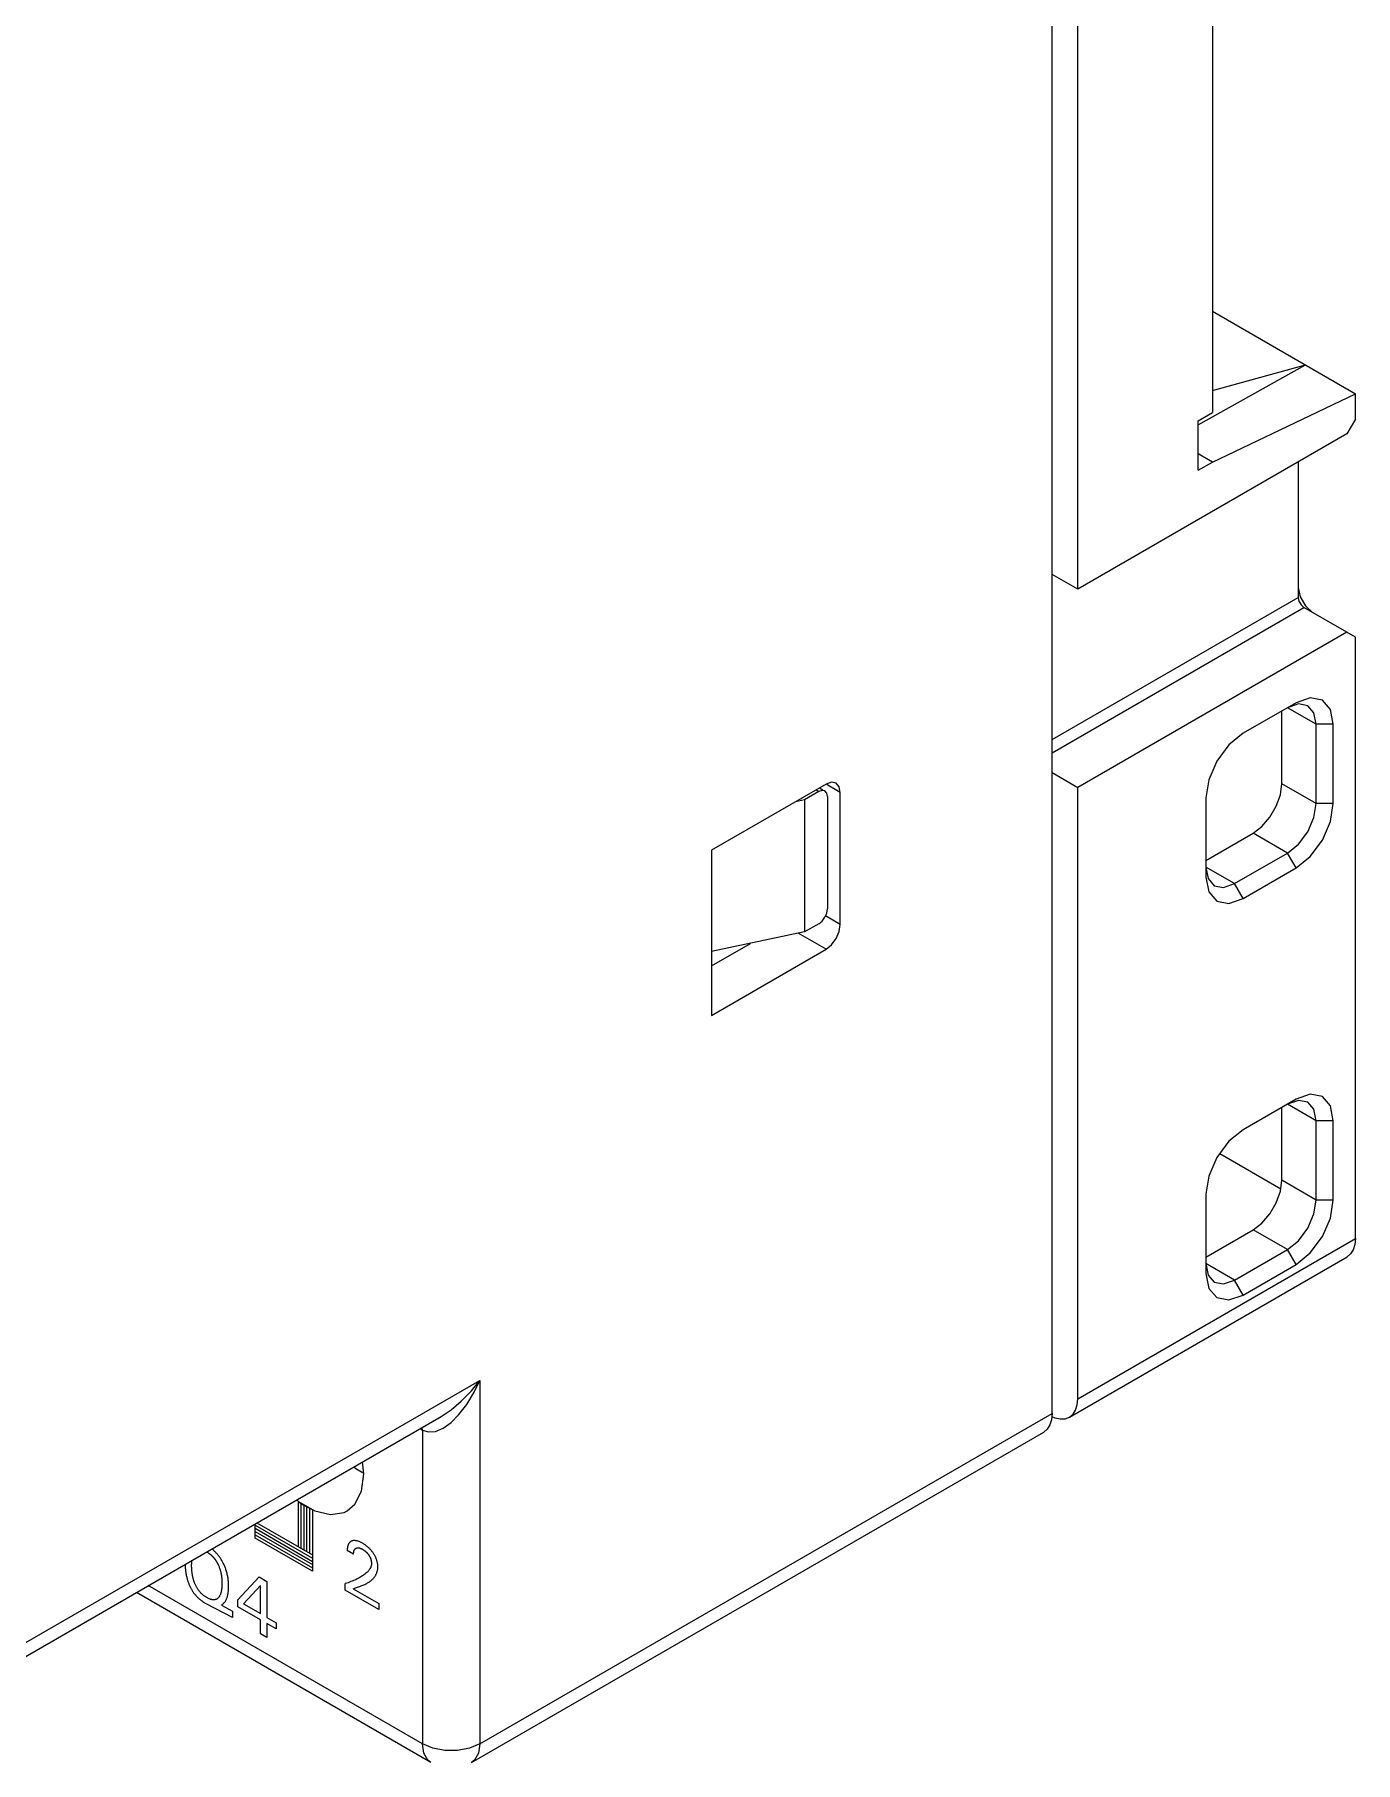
# Model space of a CAD drawing. Extents: x 0 to 420, y 0 to 297.
# Drawn here: x 197.84 to 230.48, y 130.1 to 172.8 of the extents above; entities that cross this region are included whole.
import ezdxf

# ---------------------------------------------------------------- set-up
doc = ezdxf.new("R2010")
doc.units = 0
doc.header["$LTSCALE"] = 23.1
doc.layers.add('40000_ISO', color=7, linetype='CONTINUOUS')

msp = doc.modelspace()

# ---------------------------------------------------------------- linework, layer by layer
at = {"layer": '40000_ISO', "color": 7, "linetype": 'CONTINUOUS'}
for p, q in [((222.98, 138.723), (222.98, 210.575)), ((223.616, 159.095), (223.616, 190.122)), ((226.94, 189.264), (226.94, 163.463)), ((226.94, 165.963), (230.475, 163.922)), ((226.586, 163.157), (229.238, 164.637)), ((226.94, 164.003), (229.238, 164.637)), ((226.94, 162.238), (230.475, 163.922)), ((230.475, 163.3), (230.475, 163.922)), ((226.586, 163.259), (226.94, 163.463)), ((226.586, 162.034), (226.586, 163.259)), ((230.475, 163.3), (230.263, 162.932)), ((230.263, 162.932), (223.616, 159.095)), ((226.94, 162.238), (226.586, 162.442)), ((226.586, 162.034), (226.94, 162.238)), ((229.061, 162.238), (229.061, 158.89)), ((223.616, 159.095), (222.98, 159.462)), ((222.98, 155.38), (229.061, 158.89)), ((229.061, 159.135), (229.108, 158.904)), ((229.061, 158.89), (229.08, 158.798)), ((229.108, 158.904), (229.238, 158.68)), ((222.98, 155.053), (229.202, 158.646)), ((229.08, 158.798), (229.132, 158.708)), ((229.132, 158.708), (229.202, 158.646)), ((230.263, 158.033), (229.202, 158.646)), ((229.238, 158.68), (229.414, 158.523)), ((230.263, 158.033), (223.616, 154.196)), ((230.475, 157.911), (230.263, 158.033)), ((230.475, 143.05), (230.475, 157.911)), ((229.008, 156.288), (227.7, 155.533)), ((229.36, 156.41), (229.008, 156.288)), ((229.658, 156.352), (229.36, 156.41)), ((229.857, 156.123), (229.658, 156.352)), ((228.654, 154.287), (228.654, 156.084)), ((229.066, 156.259), (228.796, 156.165)), ((229.503, 155.757), (228.796, 156.165)), ((229.296, 156.215), (229.066, 156.259)), ((229.449, 156.039), (229.296, 156.215)), ((229.503, 155.757), (229.449, 156.039)), ((229.927, 155.757), (229.857, 156.123)), ((227.7, 155.533), (227.348, 155.249)), ((229.927, 155.757), (229.503, 155.757)), ((229.503, 153.798), (229.503, 155.757)), ((229.927, 153.798), (229.927, 155.757)), ((227.348, 155.249), (227.05, 154.846)), ((227.05, 154.846), (226.85, 154.387)), ((217.394, 154.277), (214.565, 152.644)), ((217.234, 154.185), (217.314, 154.139)), ((217.529, 154.324), (217.394, 154.277)), ((217.747, 154.073), (217.394, 154.277)), ((217.644, 154.302), (217.529, 154.324)), ((217.72, 154.214), (217.644, 154.302)), ((217.747, 154.073), (217.72, 154.214)), ((222.98, 154.563), (223.616, 154.196)), ((223.616, 139.09), (223.616, 154.196)), ((226.85, 154.387), (226.78, 153.94)), ((228.62, 154.015), (228.654, 154.287)), ((229.503, 153.798), (228.654, 154.287)), ((216.863, 153.89), (216.64, 153.842)), ((217.217, 154.094), (216.863, 153.89)), ((216.863, 153.89), (216.863, 150.624)), ((217.146, 154.134), (217.217, 154.094)), ((217.298, 154.122), (217.217, 154.094)), ((217.367, 154.109), (217.298, 154.122)), ((217.413, 154.056), (217.367, 154.109)), ((217.429, 153.971), (217.413, 154.056)), ((217.429, 153.971), (217.429, 151.195)), ((217.747, 150.807), (217.747, 154.073)), ((226.78, 153.94), (226.78, 151.981)), ((228.363, 153.459), (228.519, 153.73)), ((228.519, 153.73), (228.62, 154.015)), ((229.449, 153.454), (229.503, 153.798)), ((229.927, 153.798), (229.503, 153.798)), ((229.857, 153.351), (229.927, 153.798)), ((228.166, 153.229), (228.363, 153.459)), ((229.296, 153.101), (229.449, 153.454)), ((229.658, 152.892), (229.857, 153.351)), ((226.78, 152.389), (227.947, 153.063)), ((227.947, 153.063), (228.166, 153.229)), ((228.796, 152.573), (227.947, 153.063)), ((229.066, 152.791), (229.296, 153.101)), ((229.36, 152.489), (229.658, 152.892)), ((214.565, 152.644), (214.565, 148.562)), ((227.488, 151.818), (228.796, 152.573)), ((228.796, 152.573), (229.066, 152.791)), ((229.008, 152.205), (228.796, 152.573)), ((229.008, 152.205), (229.36, 152.489)), ((227.488, 151.818), (226.78, 152.226)), ((226.78, 152.226), (226.834, 151.944)), ((227.7, 151.45), (229.008, 152.205)), ((226.78, 151.981), (226.85, 151.615)), ((226.834, 151.944), (226.988, 151.768)), ((226.85, 151.615), (227.05, 151.386)), ((226.988, 151.768), (227.217, 151.723)), ((227.217, 151.723), (227.488, 151.818)), ((227.7, 151.45), (227.488, 151.818)), ((217.413, 151.092), (217.429, 151.195)), ((227.05, 151.386), (227.348, 151.328)), ((227.348, 151.328), (227.7, 151.45)), ((217.217, 150.828), (216.863, 150.624)), ((217.217, 150.828), (217.298, 150.893)), ((217.298, 150.893), (217.367, 150.986)), ((217.367, 150.986), (217.413, 151.092)), ((217.747, 150.807), (217.381, 151.019)), ((217.72, 150.635), (217.747, 150.807)), ((216.863, 150.624), (214.565, 150.138)), ((214.565, 149.787), (215.525, 150.341)), ((217.394, 150.195), (216.708, 150.591)), ((217.529, 150.304), (217.644, 150.459)), ((217.644, 150.459), (217.72, 150.635)), ((214.565, 148.562), (217.394, 150.195)), ((217.394, 150.195), (217.529, 150.304)), ((229.008, 146.49), (227.7, 145.735)), ((229.36, 146.612), (229.008, 146.49)), ((229.658, 146.554), (229.36, 146.612)), ((229.857, 146.325), (229.658, 146.554)), ((228.654, 144.489), (228.654, 146.286)), ((229.066, 146.461), (228.796, 146.367)), ((229.503, 145.959), (228.796, 146.367)), ((229.296, 146.417), (229.066, 146.461)), ((229.449, 146.241), (229.296, 146.417)), ((229.503, 145.959), (229.449, 146.241)), ((229.927, 145.959), (229.857, 146.325)), ((227.7, 145.735), (227.348, 145.451)), ((229.927, 145.959), (229.503, 145.959)), ((229.503, 144), (229.503, 145.959)), ((229.927, 144), (229.927, 145.959)), ((227.348, 145.451), (227.05, 145.048)), ((227.05, 145.048), (226.85, 144.589)), ((227.124, 145.148), (228.628, 144.28)), ((226.85, 144.589), (226.78, 144.142)), ((228.62, 144.217), (228.654, 144.489)), ((229.503, 144), (228.654, 144.489)), ((226.78, 144.142), (226.78, 142.183)), ((228.363, 143.661), (228.519, 143.932)), ((228.519, 143.932), (228.62, 144.217)), ((229.449, 143.656), (229.503, 144)), ((229.927, 144), (229.503, 144)), ((229.857, 143.553), (229.927, 144)), ((228.166, 143.431), (228.363, 143.661)), ((229.296, 143.303), (229.449, 143.656)), ((229.658, 143.094), (229.857, 143.553)), ((223.616, 139.09), (230.475, 143.05)), ((226.78, 142.591), (227.947, 143.265)), ((227.947, 143.265), (228.166, 143.431)), ((228.796, 142.775), (227.947, 143.265)), ((229.066, 142.993), (229.296, 143.303)), ((229.36, 142.691), (229.658, 143.094)), ((230.475, 143.05), (230.461, 142.899)), ((227.488, 142.02), (228.796, 142.775)), ((228.796, 142.775), (229.066, 142.993)), ((229.008, 142.407), (228.796, 142.775)), ((229.008, 142.407), (229.36, 142.691)), ((230.356, 142.666), (230.268, 142.593)), ((230.421, 142.769), (230.356, 142.666)), ((230.461, 142.899), (230.421, 142.769)), ((223.409, 138.633), (230.268, 142.593)), ((227.488, 142.02), (226.78, 142.428)), ((226.78, 142.428), (226.834, 142.146)), ((227.7, 141.652), (229.008, 142.407)), ((226.78, 142.183), (226.85, 141.817)), ((226.834, 142.146), (226.988, 141.97)), ((226.85, 141.817), (227.05, 141.588)), ((226.988, 141.97), (227.217, 141.925)), ((227.217, 141.925), (227.488, 142.02)), ((227.7, 141.652), (227.488, 142.02)), ((227.05, 141.588), (227.348, 141.53)), ((227.348, 141.53), (227.7, 141.652)), ((196.605, 132.477), (208.838, 139.54)), ((208.382, 139.028), (208.631, 139.285)), ((208.516, 138.95), (208.696, 139.247)), ((208.631, 139.285), (208.838, 139.54)), ((208.696, 139.247), (208.838, 139.54)), ((208.838, 139.54), (208.838, 130.558)), ((207.881, 138.649), (208.127, 138.813)), ((208.127, 138.813), (208.382, 139.028)), ((208.324, 138.699), (208.516, 138.95)), ((223.497, 138.706), (223.562, 138.809)), ((223.562, 138.809), (223.603, 138.939)), ((223.603, 138.939), (223.616, 139.09)), ((196.398, 132.019), (207.881, 138.649)), ((207.423, 138.315), (207.411, 138.378)), ((207.742, 138.281), (207.931, 138.361)), ((207.931, 138.361), (208.128, 138.502)), ((208.128, 138.502), (208.324, 138.699)), ((208.838, 130.558), (222.98, 138.723)), ((222.926, 138.442), (222.861, 138.338)), ((222.966, 138.571), (222.926, 138.442)), ((222.98, 138.723), (222.966, 138.571)), ((222.973, 138.652), (223.047, 138.618)), ((223.047, 138.618), (223.18, 138.588)), ((223.18, 138.588), (223.302, 138.593)), ((223.302, 138.593), (223.409, 138.633)), ((223.409, 138.633), (223.497, 138.706)), ((207.363, 138.35), (207.423, 138.315)), ((207.423, 138.315), (207.423, 130.558)), ((207.423, 138.315), (207.57, 138.267)), ((207.57, 138.267), (207.742, 138.281)), ((208.631, 130.1), (222.773, 138.265)), ((222.861, 138.338), (222.773, 138.265)), ((205.974, 137.233), (205.94, 137.528)), ((205.728, 137.406), (205.773, 137.366)), ((205.773, 137.366), (205.972, 137.251)), ((205.917, 136.806), (205.974, 137.233)), ((205.749, 136.48), (205.917, 136.806)), ((204.314, 136.59), (204.358, 136.549)), ((204.348, 136.552), (204.402, 136.514)), ((204.348, 136.552), (204.348, 135.437)), ((204.358, 136.549), (204.761, 136.317)), ((204.402, 136.514), (204.461, 136.475)), ((204.418, 136.501), (204.418, 135.396)), ((204.461, 136.475), (204.52, 136.439)), ((204.489, 136.46), (204.489, 135.355)), ((204.52, 136.439), (204.579, 136.406)), ((204.56, 136.419), (204.56, 135.314)), ((204.579, 136.406), (204.638, 136.376)), ((204.63, 136.378), (204.63, 135.273)), ((204.638, 136.376), (204.701, 136.348)), ((204.701, 136.348), (204.701, 134.824)), ((204.761, 136.317), (205.147, 136.225)), ((205.147, 136.225), (205.486, 136.281)), ((205.486, 136.281), (205.559, 136.317)), ((205.559, 136.317), (205.749, 136.48)), ((203.287, 135.641), (203.287, 135.997)), ((203.287, 135.967), (204.701, 135.151)), ((203.287, 135.886), (204.701, 135.069)), ((203.287, 135.804), (204.701, 134.988)), ((203.332, 136.023), (204.701, 135.232)), ((202.236, 135.361), (202.214, 135.378)), ((203.287, 135.722), (204.701, 134.906)), ((204.701, 134.824), (203.287, 135.641)), ((205.565, 135.378), (205.564, 135.37)), ((205.564, 135.37), (205.564, 135.363)), ((205.566, 135.393), (205.565, 135.385)), ((205.565, 135.385), (205.565, 135.378)), ((205.567, 135.4), (205.566, 135.393)), ((205.568, 135.408), (205.567, 135.4)), ((205.569, 135.415), (205.568, 135.408)), ((205.57, 135.422), (205.569, 135.415)), ((205.571, 135.429), (205.57, 135.422)), ((205.573, 135.436), (205.571, 135.429)), ((205.574, 135.443), (205.573, 135.436)), ((205.576, 135.449), (205.574, 135.443)), ((205.577, 135.455), (205.576, 135.449)), ((205.579, 135.461), (205.577, 135.455)), ((205.581, 135.467), (205.579, 135.461)), ((205.583, 135.473), (205.581, 135.467)), ((205.585, 135.478), (205.583, 135.473)), ((205.587, 135.484), (205.585, 135.478)), ((205.59, 135.489), (205.587, 135.484)), ((205.592, 135.494), (205.59, 135.489)), ((205.595, 135.499), (205.592, 135.494)), ((205.597, 135.504), (205.595, 135.499)), ((205.6, 135.509), (205.597, 135.504)), ((205.603, 135.513), (205.6, 135.509)), ((205.606, 135.518), (205.603, 135.513)), ((205.609, 135.522), (205.606, 135.518)), ((205.612, 135.527), (205.609, 135.522)), ((205.615, 135.53), (205.612, 135.527)), ((205.618, 135.534), (205.615, 135.53)), ((205.622, 135.538), (205.618, 135.534)), ((205.625, 135.541), (205.622, 135.538)), ((205.629, 135.544), (205.625, 135.541)), ((205.632, 135.547), (205.629, 135.544)), ((205.636, 135.55), (205.632, 135.547)), ((205.64, 135.553), (205.636, 135.55)), ((205.644, 135.556), (205.64, 135.553)), ((205.648, 135.559), (205.644, 135.556)), ((205.652, 135.561), (205.648, 135.559)), ((205.656, 135.564), (205.652, 135.561)), ((205.66, 135.566), (205.656, 135.564)), ((205.664, 135.568), (205.66, 135.566)), ((205.668, 135.57), (205.664, 135.568)), ((205.673, 135.572), (205.668, 135.57)), ((205.684, 135.576), (205.673, 135.572)), ((205.696, 135.579), (205.684, 135.576)), ((205.709, 135.582), (205.696, 135.579)), ((205.722, 135.583), (205.709, 135.582)), ((205.735, 135.584), (205.722, 135.583)), ((205.748, 135.584), (205.735, 135.584)), ((205.744, 135.36), (205.747, 135.365)), ((205.747, 135.365), (205.75, 135.369)), ((205.762, 135.583), (205.748, 135.584)), ((205.75, 135.369), (205.753, 135.373)), ((205.753, 135.373), (205.756, 135.377)), ((205.756, 135.377), (205.76, 135.38)), ((205.76, 135.38), (205.764, 135.383)), ((205.777, 135.581), (205.762, 135.583)), ((205.764, 135.383), (205.768, 135.386)), ((205.768, 135.386), (205.772, 135.389)), ((205.772, 135.389), (205.776, 135.392)), ((205.776, 135.392), (205.78, 135.394)), ((205.792, 135.578), (205.777, 135.581)), ((205.78, 135.394), (205.786, 135.397)), ((205.786, 135.397), (205.791, 135.399)), ((205.791, 135.399), (205.796, 135.401)), ((205.807, 135.575), (205.792, 135.578)), ((205.796, 135.401), (205.802, 135.402)), ((205.802, 135.402), (205.808, 135.403)), ((205.822, 135.571), (205.807, 135.575)), ((205.808, 135.403), (205.813, 135.404)), ((205.813, 135.404), (205.819, 135.405)), ((205.819, 135.405), (205.825, 135.405)), ((205.837, 135.566), (205.822, 135.571)), ((205.825, 135.405), (205.832, 135.405)), ((205.832, 135.405), (205.838, 135.405)), ((205.855, 135.559), (205.837, 135.566)), ((205.838, 135.405), (205.845, 135.404)), ((205.845, 135.404), (205.852, 135.403)), ((205.852, 135.403), (205.858, 135.402)), ((205.872, 135.552), (205.855, 135.559)), ((205.858, 135.402), (205.865, 135.4)), ((205.865, 135.4), (205.872, 135.398)), ((205.889, 135.544), (205.872, 135.552)), ((205.872, 135.398), (205.879, 135.396)), ((205.879, 135.396), (205.887, 135.393)), ((205.887, 135.393), (205.894, 135.391)), ((205.906, 135.536), (205.889, 135.544)), ((205.894, 135.391), (205.902, 135.387)), ((205.902, 135.387), (205.91, 135.384)), ((205.924, 135.527), (205.906, 135.536)), ((205.91, 135.384), (205.918, 135.38)), ((205.918, 135.38), (205.925, 135.376)), ((205.941, 135.517), (205.924, 135.527)), ((205.925, 135.376), (205.933, 135.372)), ((205.933, 135.372), (205.941, 135.368)), ((205.958, 135.507), (205.941, 135.517)), ((205.941, 135.368), (205.95, 135.362)), ((205.975, 135.497), (205.958, 135.507)), ((205.992, 135.485), (205.975, 135.497)), ((206.009, 135.474), (205.992, 135.485)), ((206.026, 135.462), (206.009, 135.474)), ((206.042, 135.449), (206.026, 135.462)), ((206.057, 135.437), (206.042, 135.449)), ((206.072, 135.424), (206.057, 135.437)), ((206.087, 135.411), (206.072, 135.424)), ((206.101, 135.397), (206.087, 135.411)), ((206.116, 135.383), (206.101, 135.397)), ((206.13, 135.369), (206.116, 135.383)), ((206.143, 135.354), (206.13, 135.369)), ((201.555, 134.997), (201.556, 134.973)), ((201.556, 134.973), (201.557, 134.949)), ((201.557, 134.949), (201.559, 134.924)), ((201.719, 134.991), (201.72, 135.007)), ((201.719, 134.976), (201.719, 134.991)), ((201.719, 134.96), (201.719, 134.976)), ((201.719, 134.945), (201.719, 134.96)), ((201.719, 134.93), (201.719, 134.945)), ((201.72, 135.022), (201.721, 135.037)), ((201.72, 135.007), (201.72, 135.022)), ((201.721, 135.037), (201.722, 135.052)), ((201.722, 135.052), (201.724, 135.067)), ((201.724, 135.067), (201.725, 135.082)), ((201.725, 135.082), (201.727, 135.096)), ((202.088, 135.305), (202.093, 135.302)), ((202.093, 135.302), (202.101, 135.298)), ((202.101, 135.298), (202.108, 135.293)), ((202.108, 135.293), (202.116, 135.288)), ((202.116, 135.288), (202.123, 135.283)), ((202.123, 135.283), (202.131, 135.278)), ((202.131, 135.278), (202.139, 135.273)), ((202.139, 135.273), (202.146, 135.268)), ((202.146, 135.268), (202.154, 135.262)), ((202.154, 135.262), (202.161, 135.257)), ((202.161, 135.257), (202.169, 135.251)), ((202.169, 135.251), (202.176, 135.245)), ((202.176, 135.245), (202.184, 135.239)), ((202.184, 135.239), (202.191, 135.233)), ((202.191, 135.233), (202.199, 135.227)), ((202.199, 135.227), (202.206, 135.22)), ((202.206, 135.22), (202.213, 135.213)), ((202.213, 135.213), (202.22, 135.207)), ((202.22, 135.207), (202.226, 135.201)), ((202.226, 135.201), (202.232, 135.195)), ((202.232, 135.195), (202.238, 135.189)), ((202.257, 135.343), (202.236, 135.361)), ((202.238, 135.189), (202.244, 135.183)), ((202.244, 135.183), (202.25, 135.176)), ((202.25, 135.176), (202.256, 135.17)), ((202.256, 135.17), (202.262, 135.163)), ((202.271, 135.33), (202.257, 135.343)), ((202.262, 135.163), (202.268, 135.156)), ((202.268, 135.156), (202.273, 135.15)), ((202.285, 135.317), (202.271, 135.33)), ((202.273, 135.15), (202.279, 135.143)), ((202.279, 135.143), (202.285, 135.136)), ((202.299, 135.303), (202.285, 135.317)), ((202.285, 135.136), (202.29, 135.128)), ((202.29, 135.128), (202.296, 135.121)), ((202.296, 135.121), (202.301, 135.114)), ((202.313, 135.289), (202.299, 135.303)), ((202.301, 135.114), (202.306, 135.106)), ((202.306, 135.106), (202.311, 135.099)), ((202.311, 135.099), (202.317, 135.091)), ((202.327, 135.275), (202.313, 135.289)), ((202.317, 135.091), (202.322, 135.083)), ((202.322, 135.083), (202.327, 135.075)), ((202.341, 135.26), (202.327, 135.275)), ((202.327, 135.075), (202.332, 135.068)), ((202.332, 135.068), (202.336, 135.059)), ((202.336, 135.059), (202.341, 135.051)), ((202.354, 135.245), (202.341, 135.26)), ((202.341, 135.051), (202.346, 135.043)), ((202.346, 135.043), (202.35, 135.035)), ((202.35, 135.035), (202.355, 135.027)), ((202.367, 135.229), (202.354, 135.245)), ((202.355, 135.027), (202.359, 135.018)), ((202.359, 135.018), (202.363, 135.01)), ((202.363, 135.01), (202.368, 135.002)), ((202.38, 135.213), (202.367, 135.229)), ((202.368, 135.002), (202.372, 134.993)), ((202.372, 134.993), (202.376, 134.985)), ((202.376, 134.985), (202.379, 134.976)), ((202.379, 134.976), (202.383, 134.968)), ((202.393, 135.197), (202.38, 135.213)), ((202.383, 134.968), (202.387, 134.959)), ((202.387, 134.959), (202.395, 134.94)), ((202.405, 135.181), (202.393, 135.197)), ((202.395, 134.94), (202.402, 134.921)), ((202.417, 135.164), (202.405, 135.181)), ((202.428, 135.147), (202.417, 135.164)), ((202.44, 135.13), (202.428, 135.147)), ((202.451, 135.113), (202.44, 135.13)), ((202.461, 135.095), (202.451, 135.113)), ((202.472, 135.078), (202.461, 135.095)), ((202.482, 135.06), (202.472, 135.078)), ((202.492, 135.041), (202.482, 135.06)), ((202.501, 135.023), (202.492, 135.041)), ((202.511, 135.003), (202.501, 135.023)), ((202.52, 134.984), (202.511, 135.003)), ((202.529, 134.964), (202.52, 134.984)), ((202.537, 134.944), (202.529, 134.964)), ((202.545, 134.924), (202.537, 134.944)), ((205.564, 135.363), (205.564, 135.355)), ((205.564, 135.355), (205.564, 135.347)), ((205.564, 135.347), (205.564, 135.339)), ((205.72, 135.249), (205.564, 135.339)), ((205.72, 135.276), (205.721, 135.284)), ((205.72, 135.267), (205.72, 135.276)), ((205.72, 135.258), (205.72, 135.267)), ((205.72, 135.249), (205.72, 135.258)), ((205.721, 135.284), (205.722, 135.292)), ((205.722, 135.292), (205.723, 135.301)), ((205.723, 135.301), (205.725, 135.309)), ((205.725, 135.309), (205.726, 135.316)), ((205.726, 135.316), (205.728, 135.322)), ((205.728, 135.322), (205.73, 135.328)), ((205.73, 135.328), (205.732, 135.334)), ((205.732, 135.334), (205.734, 135.34)), ((205.734, 135.34), (205.736, 135.345)), ((205.736, 135.345), (205.738, 135.35)), ((205.738, 135.35), (205.741, 135.355)), ((205.741, 135.355), (205.744, 135.36)), ((205.95, 135.362), (205.958, 135.357)), ((205.958, 135.357), (205.967, 135.351)), ((205.967, 135.351), (205.976, 135.346)), ((205.976, 135.346), (205.984, 135.339)), ((205.984, 135.339), (205.993, 135.333)), ((205.993, 135.333), (206.002, 135.326)), ((206.002, 135.326), (206.008, 135.321)), ((206.008, 135.321), (206.015, 135.315)), ((206.015, 135.315), (206.022, 135.309)), ((206.022, 135.309), (206.028, 135.303)), ((206.028, 135.303), (206.035, 135.297)), ((206.035, 135.297), (206.041, 135.291)), ((206.041, 135.291), (206.048, 135.284)), ((206.048, 135.284), (206.054, 135.277)), ((206.054, 135.277), (206.06, 135.271)), ((206.06, 135.271), (206.066, 135.264)), ((206.066, 135.264), (206.071, 135.257)), ((206.071, 135.257), (206.077, 135.25)), ((206.077, 135.25), (206.082, 135.243)), ((206.082, 135.243), (206.088, 135.236)), ((206.088, 135.236), (206.093, 135.229)), ((206.093, 135.229), (206.098, 135.221)), ((206.098, 135.221), (206.102, 135.214)), ((206.102, 135.214), (206.107, 135.207)), ((206.107, 135.207), (206.111, 135.199)), ((206.111, 135.199), (206.115, 135.192)), ((206.115, 135.192), (206.119, 135.185)), ((206.119, 135.185), (206.123, 135.177)), ((206.123, 135.177), (206.127, 135.17)), ((206.127, 135.17), (206.13, 135.162)), ((206.13, 135.162), (206.134, 135.155)), ((206.134, 135.155), (206.137, 135.147)), ((206.137, 135.147), (206.14, 135.139)), ((206.14, 135.139), (206.143, 135.132)), ((206.156, 135.34), (206.143, 135.354)), ((206.143, 135.132), (206.145, 135.124)), ((206.145, 135.124), (206.148, 135.116)), ((206.15, 134.942), (206.147, 134.931)), ((206.148, 135.116), (206.15, 135.108)), ((206.15, 135.108), (206.152, 135.101)), ((206.154, 134.953), (206.15, 134.942)), ((206.152, 135.101), (206.154, 135.093)), ((206.154, 135.093), (206.155, 135.085)), ((206.157, 134.964), (206.154, 134.953)), ((206.155, 135.085), (206.157, 135.077)), ((206.168, 135.324), (206.156, 135.34)), ((206.157, 135.077), (206.158, 135.069)), ((206.159, 134.976), (206.157, 134.964)), ((206.158, 135.069), (206.16, 135.061)), ((206.161, 134.988), (206.159, 134.976)), ((206.16, 135.061), (206.161, 135.052)), ((206.161, 135.052), (206.162, 135.044)), ((206.162, 135), (206.161, 134.988)), ((206.162, 135.044), (206.162, 135.036)), ((206.162, 135.036), (206.162, 135.029)), ((206.162, 135.029), (206.163, 135.021)), ((206.163, 135.013), (206.162, 135)), ((206.163, 135.021), (206.163, 135.013)), ((206.181, 135.309), (206.168, 135.324)), ((206.193, 135.293), (206.181, 135.309)), ((206.204, 135.277), (206.193, 135.293)), ((206.215, 135.261), (206.204, 135.277)), ((206.224, 135.246), (206.215, 135.261)), ((206.234, 135.23), (206.224, 135.246)), ((206.243, 135.214), (206.234, 135.23)), ((206.252, 135.198), (206.243, 135.214)), ((206.26, 135.182), (206.252, 135.198)), ((206.268, 135.165), (206.26, 135.182)), ((206.275, 135.149), (206.268, 135.165)), ((206.281, 135.132), (206.275, 135.149)), ((206.287, 135.116), (206.281, 135.132)), ((206.293, 135.099), (206.287, 135.116)), ((206.298, 135.083), (206.293, 135.099)), ((206.302, 135.066), (206.298, 135.083)), ((206.306, 135.05), (206.302, 135.066)), ((206.309, 135.032), (206.306, 135.05)), ((206.312, 135.015), (206.309, 135.032)), ((206.315, 134.998), (206.312, 135.015)), ((206.317, 134.981), (206.315, 134.998)), ((206.318, 134.964), (206.317, 134.981)), ((206.318, 134.947), (206.318, 134.964)), ((206.318, 134.931), (206.318, 134.947)), ((201.559, 134.924), (201.561, 134.899)), ((201.561, 134.899), (201.563, 134.875)), ((201.563, 134.875), (201.566, 134.849)), ((201.566, 134.849), (201.569, 134.829)), ((201.569, 134.829), (201.572, 134.808)), ((201.572, 134.808), (201.575, 134.787)), ((201.575, 134.787), (201.578, 134.766)), ((201.578, 134.766), (201.582, 134.745)), ((201.582, 134.745), (201.586, 134.724)), ((201.586, 134.724), (201.591, 134.702)), ((201.591, 134.702), (201.596, 134.681)), ((201.596, 134.681), (201.601, 134.659)), ((201.601, 134.659), (201.606, 134.642)), ((201.606, 134.642), (201.61, 134.625)), ((201.61, 134.625), (201.615, 134.608)), ((201.615, 134.608), (201.621, 134.591)), ((201.621, 134.591), (201.626, 134.573)), ((201.626, 134.573), (201.632, 134.556)), ((201.632, 134.556), (201.639, 134.539)), ((201.639, 134.539), (201.645, 134.521)), ((201.645, 134.521), (201.652, 134.504)), ((201.72, 134.914), (201.719, 134.93)), ((201.72, 134.899), (201.72, 134.914)), ((201.721, 134.883), (201.72, 134.899)), ((201.722, 134.867), (201.721, 134.883)), ((201.723, 134.851), (201.722, 134.867)), ((201.724, 134.835), (201.723, 134.851)), ((201.726, 134.819), (201.724, 134.835)), ((201.728, 134.803), (201.726, 134.819)), ((201.729, 134.789), (201.728, 134.803)), ((201.731, 134.775), (201.729, 134.789)), ((201.733, 134.76), (201.731, 134.775)), ((201.736, 134.746), (201.733, 134.76)), ((201.738, 134.731), (201.736, 134.746)), ((201.741, 134.716), (201.738, 134.731)), ((201.744, 134.702), (201.741, 134.716)), ((201.747, 134.687), (201.744, 134.702)), ((201.75, 134.672), (201.747, 134.687)), ((201.754, 134.657), (201.75, 134.672)), ((201.757, 134.645), (201.754, 134.657)), ((201.761, 134.633), (201.757, 134.645)), ((201.764, 134.621), (201.761, 134.633)), ((201.768, 134.609), (201.764, 134.621)), ((201.771, 134.596), (201.768, 134.609)), ((201.775, 134.584), (201.771, 134.596)), ((201.78, 134.572), (201.775, 134.584)), ((201.784, 134.56), (201.78, 134.572)), ((201.788, 134.547), (201.784, 134.56)), ((201.793, 134.535), (201.788, 134.547)), ((201.798, 134.523), (201.793, 134.535)), ((201.801, 134.517), (201.798, 134.523)), ((201.807, 134.501), (201.801, 134.517)), ((202.402, 134.921), (202.409, 134.902)), ((202.409, 134.902), (202.415, 134.883)), ((202.415, 134.883), (202.421, 134.864)), ((202.421, 134.864), (202.427, 134.845)), ((202.427, 134.845), (202.432, 134.826)), ((202.432, 134.826), (202.437, 134.805)), ((202.437, 134.805), (202.442, 134.785)), ((202.442, 134.785), (202.446, 134.764)), ((202.446, 134.764), (202.45, 134.743)), ((202.45, 134.743), (202.453, 134.723)), ((202.453, 134.723), (202.456, 134.703)), ((202.456, 134.703), (202.459, 134.682)), ((202.459, 134.682), (202.462, 134.656)), ((202.462, 134.656), (202.464, 134.63)), ((202.464, 134.63), (202.466, 134.604)), ((202.466, 134.604), (202.467, 134.578)), ((202.467, 134.578), (202.467, 134.553)), ((202.467, 134.553), (202.468, 134.528)), ((202.468, 134.528), (202.468, 134.502)), ((202.553, 134.904), (202.545, 134.924)), ((202.56, 134.884), (202.553, 134.904)), ((202.567, 134.864), (202.56, 134.884)), ((202.574, 134.843), (202.567, 134.864)), ((202.581, 134.819), (202.574, 134.843)), ((202.588, 134.795), (202.581, 134.819)), ((202.594, 134.771), (202.588, 134.795)), ((202.6, 134.747), (202.594, 134.771)), ((202.605, 134.723), (202.6, 134.747)), ((202.61, 134.699), (202.605, 134.723)), ((202.614, 134.675), (202.61, 134.699)), ((202.618, 134.652), (202.614, 134.675)), ((202.621, 134.626), (202.618, 134.652)), ((202.624, 134.6), (202.621, 134.626)), ((202.627, 134.574), (202.624, 134.6)), ((202.629, 134.548), (202.627, 134.574)), ((202.63, 134.523), (202.629, 134.548)), ((202.631, 134.498), (202.63, 134.523)), ((202.859, 134.116), (203.389, 134.684)), ((203.389, 134.684), (203.579, 134.574)), ((203.579, 134.574), (203.579, 133.685)), ((205.549, 134.532), (205.514, 134.521)), ((205.514, 134.355), (205.514, 134.521)), ((205.584, 134.543), (205.549, 134.532)), ((205.618, 134.555), (205.584, 134.543)), ((205.652, 134.568), (205.618, 134.555)), ((205.685, 134.581), (205.652, 134.568)), ((205.717, 134.594), (205.685, 134.581)), ((205.749, 134.608), (205.717, 134.594)), ((205.781, 134.623), (205.749, 134.608)), ((205.811, 134.638), (205.781, 134.623)), ((205.841, 134.653), (205.811, 134.638)), ((205.871, 134.67), (205.841, 134.653)), ((205.9, 134.687), (205.871, 134.67)), ((205.922, 134.7), (205.9, 134.687)), ((205.944, 134.714), (205.922, 134.7)), ((205.965, 134.728), (205.944, 134.714)), ((205.986, 134.743), (205.965, 134.728)), ((206.006, 134.759), (205.986, 134.743)), ((205.998, 134.501), (206.023, 134.513)), ((206.026, 134.775), (206.006, 134.759)), ((206.023, 134.513), (206.048, 134.526)), ((206.046, 134.793), (206.026, 134.775)), ((206.057, 134.803), (206.046, 134.793)), ((206.048, 134.526), (206.065, 134.535)), ((206.068, 134.813), (206.057, 134.803)), ((206.065, 134.535), (206.082, 134.545)), ((206.078, 134.824), (206.068, 134.813)), ((206.089, 134.836), (206.078, 134.824)), ((206.082, 134.545), (206.098, 134.555)), ((206.099, 134.848), (206.089, 134.836)), ((206.098, 134.555), (206.114, 134.566)), ((206.108, 134.86), (206.099, 134.848)), ((206.117, 134.873), (206.108, 134.86)), ((206.114, 134.566), (206.129, 134.577)), ((206.126, 134.887), (206.117, 134.873)), ((206.133, 134.901), (206.126, 134.887)), ((206.129, 134.577), (206.145, 134.588)), ((206.138, 134.911), (206.133, 134.901)), ((206.143, 134.921), (206.138, 134.911)), ((206.147, 134.931), (206.143, 134.921)), ((206.145, 134.588), (206.16, 134.601)), ((206.16, 134.601), (206.174, 134.614)), ((206.174, 134.614), (206.188, 134.627)), ((206.188, 134.627), (206.202, 134.641)), ((206.202, 134.641), (206.215, 134.656)), ((206.215, 134.656), (206.227, 134.672)), ((206.227, 134.672), (206.239, 134.688)), ((206.239, 134.688), (206.251, 134.705)), ((206.251, 134.705), (206.258, 134.718)), ((206.258, 134.718), (206.266, 134.73)), ((206.266, 134.73), (206.273, 134.743)), ((206.273, 134.743), (206.279, 134.756)), ((206.279, 134.756), (206.285, 134.77)), ((206.285, 134.77), (206.291, 134.784)), ((206.291, 134.784), (206.296, 134.799)), ((206.296, 134.799), (206.301, 134.814)), ((206.301, 134.814), (206.305, 134.829)), ((206.305, 134.829), (206.309, 134.845)), ((206.309, 134.845), (206.312, 134.862)), ((206.312, 134.862), (206.315, 134.878)), ((206.315, 134.878), (206.317, 134.896)), ((206.317, 134.896), (206.318, 134.913)), ((206.318, 134.913), (206.318, 134.931)), ((207.631, 130.1), (200.352, 134.302)), ((207.423, 130.558), (200.645, 134.471)), ((201.652, 134.504), (201.659, 134.487)), ((201.659, 134.487), (201.666, 134.471)), ((201.666, 134.471), (201.673, 134.456)), ((201.673, 134.456), (201.681, 134.44)), ((201.681, 134.44), (201.688, 134.425)), ((201.688, 134.425), (201.696, 134.41)), ((201.696, 134.41), (201.704, 134.394)), ((201.704, 134.394), (201.713, 134.379)), ((201.713, 134.379), (201.721, 134.364)), ((201.721, 134.364), (201.73, 134.35)), ((201.73, 134.35), (201.739, 134.335)), ((201.739, 134.335), (201.749, 134.321)), ((201.749, 134.321), (201.759, 134.307)), ((201.759, 134.307), (201.768, 134.293)), ((201.768, 134.293), (201.779, 134.279)), ((201.779, 134.279), (201.789, 134.266)), ((201.789, 134.266), (201.799, 134.253)), ((201.799, 134.253), (201.81, 134.24)), ((201.814, 134.486), (201.807, 134.501)), ((201.81, 134.24), (201.821, 134.227)), ((201.822, 134.47), (201.814, 134.486)), ((201.821, 134.227), (201.832, 134.215)), ((201.83, 134.455), (201.822, 134.47)), ((201.838, 134.439), (201.83, 134.455)), ((201.832, 134.215), (201.843, 134.203)), ((201.846, 134.424), (201.838, 134.439)), ((201.843, 134.203), (201.855, 134.191)), ((201.855, 134.409), (201.846, 134.424)), ((201.864, 134.395), (201.855, 134.409)), ((201.855, 134.191), (201.866, 134.179)), ((201.873, 134.38), (201.864, 134.395)), ((201.866, 134.179), (201.878, 134.168)), ((201.883, 134.366), (201.873, 134.38)), ((201.878, 134.168), (201.889, 134.157)), ((201.893, 134.352), (201.883, 134.366)), ((201.889, 134.157), (201.903, 134.146)), ((201.904, 134.338), (201.893, 134.352)), ((201.903, 134.146), (201.916, 134.134)), ((201.915, 134.325), (201.904, 134.338)), ((201.926, 134.312), (201.915, 134.325)), ((201.916, 134.134), (201.929, 134.123)), ((201.937, 134.299), (201.926, 134.312)), ((201.929, 134.123), (201.943, 134.112)), ((201.948, 134.287), (201.937, 134.299)), ((201.943, 134.112), (201.956, 134.102)), ((201.96, 134.275), (201.948, 134.287)), ((201.956, 134.102), (201.97, 134.092)), ((201.972, 134.264), (201.96, 134.275)), ((201.97, 134.092), (201.984, 134.082)), ((201.985, 134.252), (201.972, 134.264)), ((201.998, 134.24), (201.985, 134.252)), ((202.011, 134.229), (201.998, 134.24)), ((202.025, 134.219), (202.011, 134.229)), ((202.038, 134.209), (202.025, 134.219)), ((202.052, 134.199), (202.038, 134.209)), ((202.065, 134.19), (202.052, 134.199)), ((202.079, 134.182), (202.065, 134.19)), ((202.093, 134.174), (202.079, 134.182)), ((202.107, 134.166), (202.093, 134.174)), ((202.12, 134.159), (202.107, 134.166)), ((202.134, 134.152), (202.12, 134.159)), ((202.148, 134.146), (202.134, 134.152)), ((202.161, 134.14), (202.148, 134.146)), ((202.175, 134.135), (202.161, 134.14)), ((202.188, 134.13), (202.175, 134.135)), ((202.201, 134.127), (202.188, 134.13)), ((202.214, 134.123), (202.201, 134.127)), ((202.226, 134.121), (202.214, 134.123)), ((202.238, 134.12), (202.226, 134.121)), ((202.249, 134.119), (202.238, 134.12)), ((202.26, 134.118), (202.249, 134.119)), ((202.271, 134.119), (202.26, 134.118)), ((202.282, 134.12), (202.271, 134.119)), ((202.293, 134.121), (202.282, 134.12)), ((202.303, 134.123), (202.293, 134.121)), ((202.313, 134.126), (202.303, 134.123)), ((202.323, 134.13), (202.313, 134.126)), ((202.332, 134.134), (202.323, 134.13)), ((202.341, 134.139), (202.332, 134.134)), ((202.35, 134.145), (202.341, 134.139)), ((202.359, 134.151), (202.35, 134.145)), ((202.367, 134.158), (202.359, 134.151)), ((202.374, 134.166), (202.367, 134.158)), ((202.382, 134.174), (202.374, 134.166)), ((202.388, 134.182), (202.382, 134.174)), ((202.396, 134.192), (202.388, 134.182)), ((202.403, 134.203), (202.396, 134.192)), ((202.41, 134.215), (202.403, 134.203)), ((202.416, 134.227), (202.41, 134.215)), ((202.422, 134.239), (202.416, 134.227)), ((202.428, 134.252), (202.422, 134.239)), ((202.433, 134.265), (202.428, 134.252)), ((202.438, 134.281), (202.433, 134.265)), ((202.442, 134.296), (202.438, 134.281)), ((202.446, 134.312), (202.442, 134.296)), ((202.45, 134.329), (202.446, 134.312)), ((202.453, 134.346), (202.45, 134.329)), ((202.456, 134.363), (202.453, 134.346)), ((202.459, 134.381), (202.456, 134.363)), ((202.462, 134.404), (202.459, 134.381)), ((202.464, 134.428), (202.462, 134.404)), ((202.466, 134.453), (202.464, 134.428)), ((202.467, 134.477), (202.466, 134.453)), ((202.468, 134.502), (202.467, 134.477)), ((202.544, 134.075), (202.552, 134.088)), ((202.552, 134.088), (202.561, 134.102)), ((202.561, 134.102), (202.569, 134.116)), ((202.569, 134.116), (202.576, 134.132)), ((202.576, 134.132), (202.583, 134.147)), ((202.583, 134.147), (202.589, 134.164)), ((202.589, 134.164), (202.595, 134.18)), ((202.595, 134.18), (202.601, 134.197)), ((202.601, 134.197), (202.606, 134.215)), ((202.606, 134.215), (202.61, 134.233)), ((202.61, 134.233), (202.614, 134.251)), ((202.614, 134.251), (202.618, 134.272)), ((202.618, 134.272), (202.622, 134.293)), ((202.622, 134.293), (202.624, 134.314)), ((202.624, 134.314), (202.627, 134.336)), ((202.627, 134.336), (202.629, 134.358)), ((202.629, 134.358), (202.63, 134.38)), ((202.63, 134.38), (202.631, 134.403)), ((202.632, 134.473), (202.631, 134.498)), ((202.631, 134.403), (202.632, 134.426)), ((202.632, 134.449), (202.632, 134.473)), ((202.632, 134.426), (202.632, 134.449)), ((202.859, 133.949), (202.859, 134.116)), ((203.418, 134.469), (202.999, 134.019)), ((203.418, 133.778), (203.418, 134.469)), ((206.343, 133.876), (205.514, 134.355)), ((205.71, 134.393), (205.736, 134.403)), ((205.71, 134.393), (206.343, 134.028)), ((205.736, 134.403), (205.762, 134.412)), ((205.762, 134.412), (205.788, 134.422)), ((205.788, 134.422), (205.84, 134.44)), ((205.84, 134.44), (205.867, 134.45)), ((205.867, 134.45), (205.893, 134.459)), ((205.893, 134.459), (205.92, 134.469)), ((205.92, 134.469), (205.946, 134.479)), ((205.946, 134.479), (205.972, 134.49)), ((205.972, 134.49), (205.998, 134.501)), ((201.984, 134.082), (201.997, 134.073)), ((201.997, 134.073), (202.011, 134.064)), ((202.011, 134.064), (202.025, 134.055)), ((202.025, 134.055), (202.038, 134.047)), ((202.038, 134.047), (202.052, 134.039)), ((202.052, 134.039), (202.068, 134.03)), ((202.068, 134.03), (202.081, 134.023)), ((202.724, 133.679), (202.081, 134.023)), ((202.471, 134), (202.458, 133.99)), ((202.458, 133.99), (202.724, 133.837)), ((202.471, 134), (202.483, 134.009)), ((202.483, 134.009), (202.494, 134.018)), ((202.494, 134.018), (202.505, 134.028)), ((202.505, 134.028), (202.515, 134.039)), ((202.515, 134.039), (202.525, 134.05)), ((202.525, 134.05), (202.535, 134.062)), ((202.535, 134.062), (202.544, 134.075)), ((202.724, 133.837), (202.724, 133.679)), ((203.418, 133.626), (202.859, 133.949)), ((202.999, 134.019), (203.418, 133.778)), ((203.579, 133.685), (203.806, 133.553)), ((206.343, 134.028), (206.343, 133.876)), ((203.418, 133.279), (203.418, 133.626)), ((203.579, 133.186), (203.418, 133.279)), ((203.806, 133.402), (203.579, 133.533)), ((203.579, 133.533), (203.579, 133.186)), ((203.806, 133.553), (203.806, 133.402)), ((207.677, 130.452), (207.423, 130.558)), ((207.457, 130.328), (207.423, 130.558)), ((207.557, 130.157), (207.457, 130.328)), ((207.974, 130.396), (207.677, 130.452)), ((208.287, 130.396), (207.974, 130.396)), ((208.585, 130.452), (208.287, 130.396)), ((208.838, 130.558), (208.585, 130.452)), ((208.804, 130.328), (208.704, 130.157)), ((208.838, 130.558), (208.804, 130.328)), ((207.631, 130.1), (207.557, 130.157)), ((208.704, 130.157), (208.631, 130.1))]:
    msp.add_line(p, q, dxfattribs=at)

doc.saveas('drawing.dxf')
